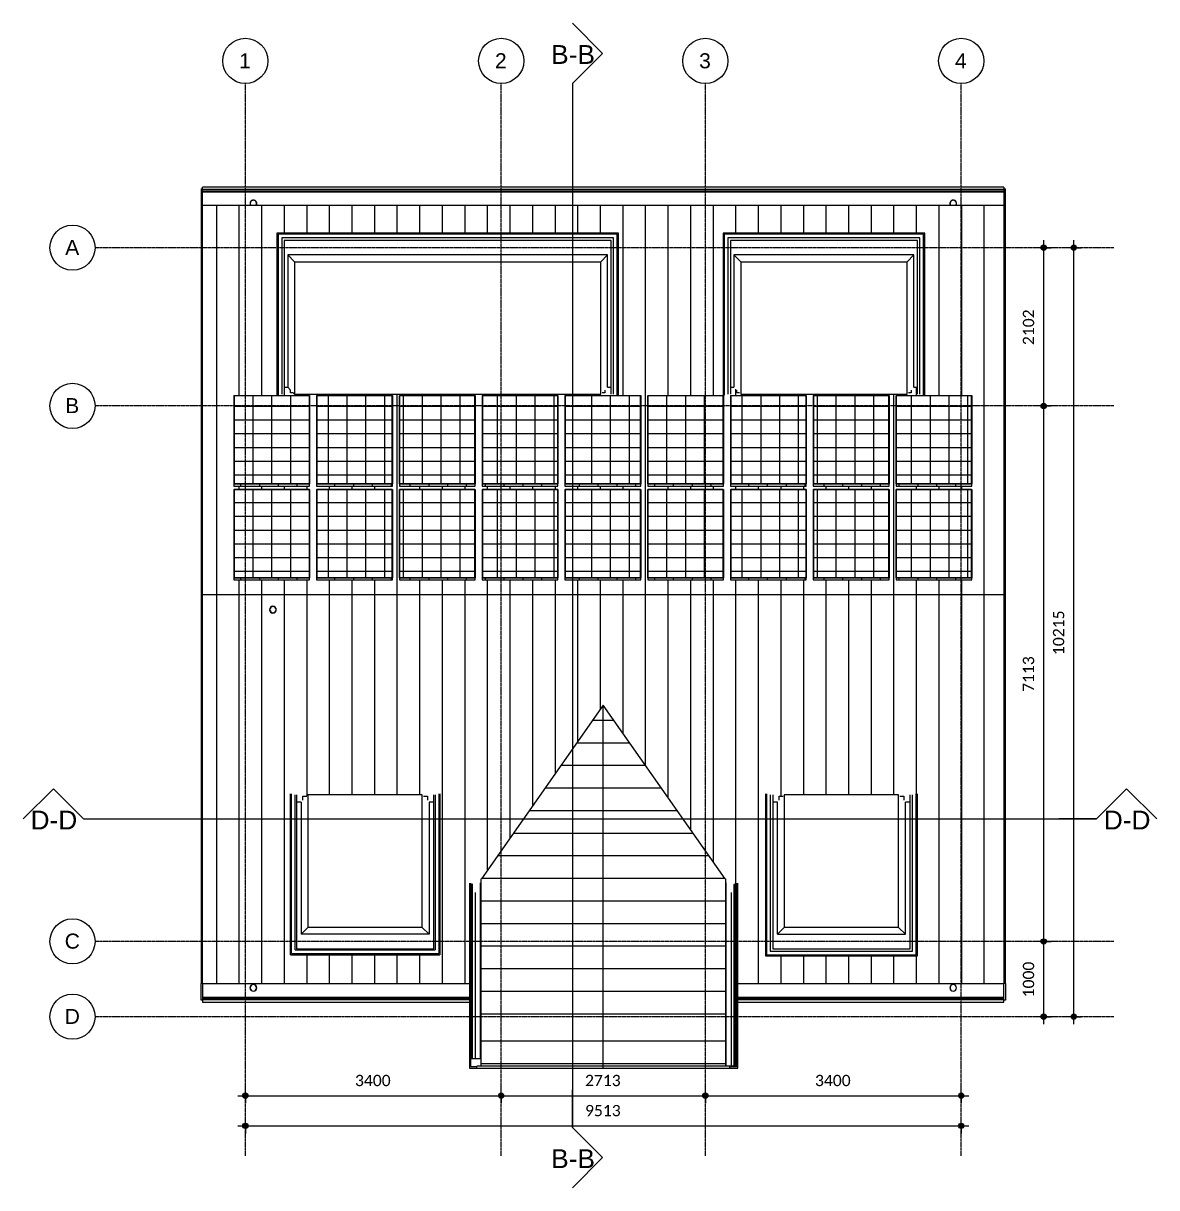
# Model space of a CAD drawing. Header units: millimetres. Extents: x -8546 to 211781, y -3000 to 31870.
# Drawn here: x 74489 to 89551, y -1411 to 14056 of the extents above; entities that cross this region are included whole.
import ezdxf

# ---------------------------------------------------------------- set-up
doc = ezdxf.new("R2010")
doc.units = ezdxf.units.MM
doc.linetypes.add('grid', pattern=[24, 15, -3, 3, -3])
for name, color, linetype, lineweight in [('A-ANNO-DIMS', 211, 'Continuous', 9), ('A-ANNO-DIMS-100', 211, 'Continuous', 9), ('A-DETL-MBND', 5, 'Continuous', 9), ('A-GENM', 13, 'Continuous', 9), ('A-ROOF', 132, 'Continuous', 9), ('A-ROOF-OTLN', 132, 'Continuous', 9), ('A-ROOF-PATT', 132, 'Continuous', 35), ('G-ANNO-SYMB', 111, 'Continuous', 9), ('S-COLS', 52, 'Continuous', 9), ('S-GRID', 1, 'Continuous', 9), ('S-GRID-IDEN', 1, 'Continuous', 9)]:
    doc.layers.add(name, color=color, linetype=linetype, lineweight=lineweight)
doc.styles.add('Arial', font='arial.ttf', dxfattribs={"height": 250})
doc.styles.add('Arial_1', font='arial.ttf', dxfattribs={"height": 200})
doc.styles.add('Calibri', font='calibri.ttf', dxfattribs={"height": 150})
doc.dimstyles.new('00_BR_maatvoering_1_5mm', dxfattribs={"dimscale": 304.8, "dimtxt": 176.602264, "dimasz": 0.918635, "dimexe": 0.328084, "dimexo": 0.0625, "dimgap": 0.229659, "dimtad": 1, "dimdec": 0, "dimzin": 0, "dimdsep": 46, "dimtxsty": 'Calibri', "dimblk1": 'DOTSMALL', "dimblk2": 'DOTSMALL', "dimsah": 1, "dimcen": 0.09, "dimdle": 0.328084, "dimazin": 0, "dimtfac": 1, "dimtdec": 4, "dimtix": 1, "dimtmove": 0, "dimatfit": 3, "dimfxl": 0.328084, "dimfxlon": 1, "dimtvp": 1, "dimtfill": 1, "dimtolj": 1, "dimtzin": 0, "dimarcsym": 2})

# ---------------------------------------------------------------- blocks, each defined once
blk = doc.blocks.new('Zonnepaneel - Zonnepaneel gebouw 1000x1600-406884-Dakaanzicht')
at = {"layer": 'A-GENM'}
h = blk.add_hatch(dxfattribs=at)
h.set_pattern_fill('FP_131', color=256, style=0, pattern_type=2)
h.set_pattern_definition([(270, (3630.52, 8523.85), (250, 2e-14), []), (0, (3630.52, 8523.85), (0, 182.838), [])])
h.paths.add_polyline_path([(4634, 7937), (4634, 9111), (3628, 9111), (3628, 7937), (4229, 7937)])
h.paths.add_polyline_path([(4631, 7939), (3631, 7939), (3631, 9109), (4631, 9109), (4631, 8161)])
h = blk.add_hatch(dxfattribs=at)
h.set_pattern_fill('FP_132', color=256, style=0, pattern_type=2)
h.set_pattern_definition([(0, (4542.9, 8604.8), (0, 182.838), []), (90, (4542.9, 8604.8), (-250, 2e-14), [])])
h.paths.add_polyline_path([(4631, 7939), (4631, 9109), (3631, 9109), (3631, 7939), (4229, 7939)])
h = blk.add_hatch(dxfattribs=at)
h.set_pattern_fill('FP_130', color=256, style=0, pattern_type=2)
h.set_pattern_definition([(0, (3630.52, 7936.58), (0, 170.5), []), (90, (3630.52, 7936.58), (-250, 2e-14), [])])
h.paths.add_polyline_path([(4634, 7909), (4634, 7937), (3628, 7937), (3628, 7909), (4229, 7909)])
for p, q in [((3628, 9111), (4634, 9111)), ((3628, 9111), (3628, 7937)), ((4631, 9109), (3631, 9109)), ((3631, 7939), (3631, 9109)), ((4631, 9109), (3631, 9109)), ((3631, 9109), (3631, 7939)), ((4631, 7939), (4631, 9109)), ((4631, 7939), (4631, 9109)), ((4634, 9111), (4634, 7937)), ((4634, 7937), (3628, 7937)), ((3628, 7937), (3628, 7909)), ((3628, 7909), (4634, 7909)), ((3631, 7939), (4631, 7939)), ((3631, 7939), (4631, 7939)), ((4634, 7909), (4634, 7937))]:
    blk.add_line(p, q, dxfattribs=at)
blk = doc.blocks.new('28_EB_HWA_grote slag - TRON60x2_5-3479251-Dakaanzicht')
at = {"layer": 'A-DETL-MBND'}
for radius, start, end in [(45, 50.8296, 180), (42.5, 48.16, 180), (42.5, 180, 311.84), (45, 180, 309.1704)]:
    blk.add_arc((-127, 0), radius, start, end, dxfattribs=at)
blk = doc.blocks.new('28_EB_HWA_grote slag - TRON60x2_5-3479252-Dakaanzicht')
at = {"layer": 'A-DETL-MBND'}
for radius, start, end in [(45, 360, 180), (42.5, 0, 180), (42.5, 180, 0), (45, 180, 360)]:
    blk.add_arc((-127, 0), radius, start, end, dxfattribs=at)
blk = doc.blocks.new('28_EB_HWA_grote slag - TRON60x2_5-V25-Dakaanzicht')
at = {"layer": 'A-DETL-MBND'}
for radius, start, end in [(45, 50.8296, 180), (42.5, 48.16, 180), (42.5, 180, 311.3685), (45, 180, 309.1704)]:
    blk.add_arc((-127, 0), radius, start, end, dxfattribs=at)
blk = doc.blocks.new('28_EB_HWA_grote slag - TRON60x2_5-V26-Dakaanzicht')
at = {"layer": 'A-DETL-MBND'}
for radius, start, end in [(45, 360, 180), (45, 180, 360), (42.5, 0, 180), (42.5, 180, 360)]:
    blk.add_arc((-127, 0), radius, start, end, dxfattribs=at)
blk = doc.blocks.new('Grid - r_3_0mm-1753543-Dakaanzicht')
at = {"layer": 'S-GRID-IDEN'}
blk.add_circle((0, 0), 3, dxfattribs=at)
blk = doc.blocks.new('Section - gesloten pijl _ viewname _ sheetnumber-464714-Dakaanzicht')
at = {"layer": 'G-ANNO-SYMB'}
for p, q in [((-4, 4), (-8, 0)), ((0, 0), (-4, 4)), ((0, 0), (5, 0))]:
    blk.add_line(p, q, dxfattribs=at)
blk = doc.blocks.new('DIMBLOCK48-Dakaanzicht')
at = {"layer": 'A-ANNO-DIMS-100'}
h = blk.add_hatch(color=256, dxfattribs=at)
edge = h.paths.add_edge_path()
edge.add_arc((77440, -189), 35, 0, 360)
h = blk.add_hatch(color=256, dxfattribs=at)
edge = h.paths.add_edge_path()
edge.add_arc((80840, -189), 35, 0, 360)
for p, q in [((77440, -189), (77440, -89)), ((80840, -189), (80840, -89)), ((77340, -189), (80840, -189)), ((77440, -189), (77440, -289)), ((80840, -189), (80840, -289))]:
    blk.add_line(p, q, dxfattribs=at)
for centre in [(77440, -189), (80840, -189)]:
    blk.add_circle(centre, 35, dxfattribs=at)
at = {"layer": 'A-ANNO-DIMS-100', "color": 0, "insert": (78897, 88), "char_height": 150, "width": 583.66, "attachment_point": 1, "line_spacing_factor": 1.158048, "style": 'Calibri', "bg_fill": 3, "box_fill_scale": 1.25, "bg_fill_color": 256, "bg_fill_true_color": 13158600, "bg_fill_transparency": 0}
blk.add_mtext('3400', dxfattribs=at)
blk = doc.blocks.new('_DotSmall')
at = {"color": 0, "linetype": 'ByBlock', "const_width": 0.5}
blk.add_lwpolyline([(-0.0625, 0, 1), (0.0625, 0, 1)], format="xyb", close=True, dxfattribs=at)
blk = doc.blocks.new('DIMBLOCK49-Dakaanzicht')
at = {"layer": 'A-ANNO-DIMS-100'}
h = blk.add_hatch(color=256, dxfattribs=at)
edge = h.paths.add_edge_path()
edge.add_arc((80840, -189), 35, 0, 360)
h = blk.add_hatch(color=256, dxfattribs=at)
edge = h.paths.add_edge_path()
edge.add_arc((83553, -189), 35, 0, 360)
for p, q in [((80840, -189), (80840, -89)), ((83553, -189), (83553, -89)), ((80840, -189), (83553, -189)), ((80840, -189), (80840, -289)), ((83553, -189), (83553, -289))]:
    blk.add_line(p, q, dxfattribs=at)
for centre in [(80840, -189), (83553, -189)]:
    blk.add_circle(centre, 35, dxfattribs=at)
at = {"layer": 'A-ANNO-DIMS-100', "color": 0, "insert": (81954, 88), "char_height": 150, "width": 583.66, "attachment_point": 1, "line_spacing_factor": 1.158048, "style": 'Calibri', "bg_fill": 3, "box_fill_scale": 1.25, "bg_fill_color": 256, "bg_fill_true_color": 13158600, "bg_fill_transparency": 0}
blk.add_mtext('2713', dxfattribs=at)
blk = doc.blocks.new('DIMBLOCK50-Dakaanzicht')
at = {"layer": 'A-ANNO-DIMS-100'}
h = blk.add_hatch(color=256, dxfattribs=at)
edge = h.paths.add_edge_path()
edge.add_arc((83553, -189), 35, 0, 360)
h = blk.add_hatch(color=256, dxfattribs=at)
edge = h.paths.add_edge_path()
edge.add_arc((86953, -189), 35, 0, 360)
for p, q in [((83553, -189), (83553, -89)), ((86953, -189), (86953, -89)), ((83553, -189), (87053, -189)), ((83553, -189), (83553, -289)), ((86953, -189), (86953, -289))]:
    blk.add_line(p, q, dxfattribs=at)
for centre in [(83553, -189), (86953, -189)]:
    blk.add_circle(centre, 35, dxfattribs=at)
at = {"layer": 'A-ANNO-DIMS-100', "color": 0, "insert": (85010, 88), "char_height": 150, "width": 583.66, "attachment_point": 1, "line_spacing_factor": 1.158048, "style": 'Calibri', "bg_fill": 3, "box_fill_scale": 1.25, "bg_fill_color": 256, "bg_fill_true_color": 13158600, "bg_fill_transparency": 0}
blk.add_mtext('3400', dxfattribs=at)
blk = doc.blocks.new('DIMBLOCK51-Dakaanzicht')
at = {"layer": 'A-ANNO-DIMS-100'}
h = blk.add_hatch(color=256, dxfattribs=at)
edge = h.paths.add_edge_path()
edge.add_arc((77440, -589), 35, 0, 360)
h = blk.add_hatch(color=256, dxfattribs=at)
edge = h.paths.add_edge_path()
edge.add_arc((86953, -589), 35, 0, 360)
for p, q in [((77340, -589), (87053, -589)), ((77440, -589), (77440, -489)), ((77440, -589), (77440, -689)), ((86953, -589), (86953, -489)), ((86953, -589), (86953, -689))]:
    blk.add_line(p, q, dxfattribs=at)
for centre in [(77440, -589), (86953, -589)]:
    blk.add_circle(centre, 35, dxfattribs=at)
at = {"layer": 'A-ANNO-DIMS-100', "color": 0, "insert": (81954, -312), "char_height": 150, "width": 583.66, "attachment_point": 1, "line_spacing_factor": 1.158048, "style": 'Calibri', "bg_fill": 3, "box_fill_scale": 1.25, "bg_fill_color": 256, "bg_fill_true_color": 13158600, "bg_fill_transparency": 0}
blk.add_mtext('9513', dxfattribs=at)
blk = doc.blocks.new('DIMBLOCK52-Dakaanzicht')
at = {"layer": 'A-ANNO-DIMS-100'}
h = blk.add_hatch(color=256, dxfattribs=at)
edge = h.paths.add_edge_path()
edge.add_arc((88049, 1860), 35, 0, 360)
h = blk.add_hatch(color=256, dxfattribs=at)
edge = h.paths.add_edge_path()
edge.add_arc((88049, 860), 35, 0, 360)
for p, q in [((88049, 1860), (87949, 1860)), ((88049, 760), (88049, 1860)), ((88049, 1860), (88149, 1860)), ((88049, 860), (87949, 860)), ((88049, 860), (88149, 860))]:
    blk.add_line(p, q, dxfattribs=at)
for centre in [(88049, 1860), (88049, 860)]:
    blk.add_circle(centre, 35, dxfattribs=at)
at = {"layer": 'A-ANNO-DIMS-100', "color": 0, "insert": (87772, 1117), "char_height": 150, "width": 583.66, "attachment_point": 1, "rotation": 90, "line_spacing_factor": 1.158048, "style": 'Calibri', "bg_fill": 3, "box_fill_scale": 1.25, "bg_fill_color": 256, "bg_fill_true_color": 13158600, "bg_fill_transparency": 0}
blk.add_mtext('1000', dxfattribs=at)
blk = doc.blocks.new('DIMBLOCK53-Dakaanzicht')
at = {"layer": 'A-ANNO-DIMS-100'}
h = blk.add_hatch(color=256, dxfattribs=at)
edge = h.paths.add_edge_path()
edge.add_arc((88049, 8973), 35, 0, 360)
h = blk.add_hatch(color=256, dxfattribs=at)
edge = h.paths.add_edge_path()
edge.add_arc((88049, 1860), 35, 0, 360)
for p, q in [((88049, 8973), (87949, 8973)), ((88049, 1860), (88049, 8973)), ((88049, 8973), (88149, 8973)), ((88049, 1860), (87949, 1860)), ((88049, 1860), (88149, 1860))]:
    blk.add_line(p, q, dxfattribs=at)
for centre in [(88049, 8973), (88049, 1860)]:
    blk.add_circle(centre, 35, dxfattribs=at)
at = {"layer": 'A-ANNO-DIMS-100', "color": 0, "insert": (87772, 5174), "char_height": 150, "width": 583.66, "attachment_point": 1, "rotation": 90, "line_spacing_factor": 1.158048, "style": 'Calibri', "bg_fill": 3, "box_fill_scale": 1.25, "bg_fill_color": 256, "bg_fill_true_color": 13158600, "bg_fill_transparency": 0}
blk.add_mtext('7113', dxfattribs=at)
blk = doc.blocks.new('DIMBLOCK54-Dakaanzicht')
at = {"layer": 'A-ANNO-DIMS-100'}
h = blk.add_hatch(color=256, dxfattribs=at)
edge = h.paths.add_edge_path()
edge.add_arc((88049, 11075), 35, 0, 360)
h = blk.add_hatch(color=256, dxfattribs=at)
edge = h.paths.add_edge_path()
edge.add_arc((88049, 8973), 35, 0, 360)
for p, q in [((88049, 8973), (88049, 11175)), ((88049, 11075), (87949, 11075)), ((88049, 11075), (88149, 11075)), ((88049, 8973), (87949, 8973)), ((88049, 8973), (88149, 8973))]:
    blk.add_line(p, q, dxfattribs=at)
for centre in [(88049, 11075), (88049, 8973)]:
    blk.add_circle(centre, 35, dxfattribs=at)
at = {"layer": 'A-ANNO-DIMS-100', "color": 0, "insert": (87772, 9781), "char_height": 150, "width": 583.66, "attachment_point": 1, "rotation": 90, "line_spacing_factor": 1.158048, "style": 'Calibri', "bg_fill": 3, "box_fill_scale": 1.25, "bg_fill_color": 256, "bg_fill_true_color": 13158600, "bg_fill_transparency": 0}
blk.add_mtext('2102', dxfattribs=at)
blk = doc.blocks.new('DIMBLOCK55-Dakaanzicht')
at = {"layer": 'A-ANNO-DIMS-100'}
h = blk.add_hatch(color=256, dxfattribs=at)
edge = h.paths.add_edge_path()
edge.add_arc((88449, 11075), 35, 0, 360)
h = blk.add_hatch(color=256, dxfattribs=at)
edge = h.paths.add_edge_path()
edge.add_arc((88449, 860), 35, 0, 360)
for p, q in [((88449, 760), (88449, 11175)), ((88449, 11075), (88349, 11075)), ((88449, 11075), (88549, 11075)), ((88449, 860), (88349, 860)), ((88449, 860), (88549, 860))]:
    blk.add_line(p, q, dxfattribs=at)
for centre in [(88449, 11075), (88449, 860)]:
    blk.add_circle(centre, 35, dxfattribs=at)
at = {"layer": 'A-ANNO-DIMS-100', "color": 0, "insert": (88172, 5664), "char_height": 150, "width": 729.57, "attachment_point": 1, "rotation": 90, "line_spacing_factor": 1.158048, "style": 'Calibri', "bg_fill": 3, "box_fill_scale": 1.25, "bg_fill_color": 256, "bg_fill_true_color": 13158600, "bg_fill_transparency": 0}
blk.add_mtext('10215', dxfattribs=at)

msp = doc.modelspace()

# ---------------------------------------------------------------- hatches: boundary and pattern name
at = {"layer": 'A-ROOF-PATT', "lineweight": 9}
h = msp.add_hatch(dxfattribs=at)
h.set_pattern_fill('FP_90', color=256, style=0, pattern_type=2)
h.set_pattern_definition([(270, (82459.56, 4745.2), (300, 2e-14), [])])
h.paths.add_polyline_path([(83922.1, 6467.8), (87521.7, 6467.8), (87521.7, 11633.8), (76871.9, 11633.8), (76871.9, 6467.8), (83919.1, 6467.8)])
h.paths.add_polyline_path([(84990.1, 6661.6), (84987.1, 6661.6), (84987.1, 7863.4), (85993.1, 7863.4), (85993.1, 6661.6), (85019.1, 6661.6)])
h.paths.add_polyline_path([(87061.1, 6661.6), (86087.1, 6661.6), (86087.1, 7863.4), (87093.1, 7863.4), (87093.1, 6661.6), (87090.1, 6661.6)])
h.paths.add_polyline_path([(84893.1, 6661.6), (83887.1, 6661.6), (83887.1, 7863.4), (84893.1, 7863.4), (84893.1, 6665.8)])
h.paths.add_polyline_path([(81719.1, 6661.6), (81687.1, 6661.6), (81687.1, 7863.4), (82693.1, 7863.4), (82693.1, 6661.6), (81722.1, 6661.6)])
h.paths.add_polyline_path([(82819.1, 6661.6), (82787.1, 6661.6), (82787.1, 7863.4), (83793.1, 7863.4), (83793.1, 6661.6), (82822.1, 6661.6)])
h.paths.add_polyline_path([(81393.8, 6661.6), (80587.1, 6661.6), (80587.1, 7863.4), (81593.1, 7863.4), (81593.1, 6661.6), (81558.1, 6661.6)])
h.paths.add_polyline_path([(78387.1, 6661.6), (78387.1, 7863.4), (79393.1, 7863.4), (79393.1, 6661.6), (78390.1, 6661.6)])
h.paths.add_polyline_path([(79522.1, 6661.6), (79487.1, 6661.6), (79487.1, 7863.4), (80493.1, 7863.4), (80493.1, 6661.6), (79628.7, 6661.6)])
h.paths.add_polyline_path([(78293.1, 6661.6), (77287.1, 6661.6), (77287.1, 7863.4), (78293.1, 7863.4), (78293.1, 6665.8)])
h.paths.add_polyline_path([(86090.1, 7909.3), (86087.1, 7909.3), (86087.1, 9111.1), (87093.1, 9111.1), (87093.1, 7909.3), (86119.1, 7909.3)])
h.paths.add_polyline_path([(85680.4, 7909.3), (84987.1, 7909.3), (84987.1, 9111.1), (85993.1, 9111.1), (85993.1, 7909.3), (85932.6, 7909.3)])
h.paths.add_polyline_path([(84893.1, 7909.3), (83887.1, 7909.3), (83887.1, 9111.1), (84893.1, 9111.1), (84893.1, 7913.5)])
h.paths.add_polyline_path([(82693.1, 7909.3), (81687.1, 7909.3), (81687.1, 9111.1), (82693.1, 9111.1), (82693.1, 7913.5)])
h.paths.add_polyline_path([(83793.1, 7909.3), (82787.1, 7909.3), (82787.1, 9111.1), (83793.1, 9111.1), (83793.1, 7913.5)])
h.paths.add_polyline_path([(80587.1, 7909.3), (80587.1, 9111.1), (81593.1, 9111.1), (81593.1, 7909.3), (80590.1, 7909.3)])
h.paths.add_polyline_path([(77322.1, 7909.3), (77287.1, 7909.3), (77287.1, 9111.1), (78293.1, 9111.1), (78293.1, 7909.3), (77463.3, 7909.3)])
h.paths.add_polyline_path([(78387.1, 7909.3), (78387.1, 9111.1), (79393.1, 9111.1), (79393.1, 7909.3), (78390.1, 7909.3)])
h.paths.add_polyline_path([(79628.7, 7909.3), (79487.1, 7909.3), (79487.1, 9111.1), (80493.1, 9111.1), (80493.1, 7909.3), (79721.3, 7909.3)])
h.paths.add_polyline_path([(86467.8, 9115.6), (86452.8, 9115.6), (86452.8, 9127.4), (86404.3, 9127.4), (86404.3, 9129), (86370.8, 9129), (86370.8, 9224.5), (86324.8, 9224.5), (86286.8, 9183.7), (86286.8, 9145.4), (86251.1, 9145.4), (86234.8, 9127.9), (84022.8, 9127.9), (84006.5, 9145.4), (83970.8, 9145.4), (83970.8, 9183.7), (83932.8, 9224.5), (83886.8, 9224.5), (83886.8, 9129), (83853.3, 9129), (83853.3, 9127.4), (83804.8, 9127.4), (83804.8, 9115.6), (83789.8, 9115.6), (83789.8, 11268.8), (86467.8, 11268.8), (86467.8, 9127.4)])
h.paths.add_polyline_path([(82382.8, 9115.6), (82382.8, 9127.4), (82334.3, 9127.4), (82334.3, 9129), (82300.8, 9129), (82300.8, 9224.5), (82254.8, 9224.5), (82216.8, 9183.7), (82216.8, 9145.4), (82181.1, 9145.4), (82164.8, 9127.9), (78092.8, 9127.9), (78076.5, 9145.4), (78040.8, 9145.4), (78040.8, 9183.7), (78002.8, 9224.5), (77956.8, 9224.5), (77956.8, 9129), (77923.3, 9127.9), (77923.3, 9127.4), (77874.8, 9127.4), (77874.8, 9115.6), (77859.8, 9115.6), (77859.8, 11268.8), (82397.8, 11268.8), (82397.8, 9115.6)])
h = msp.add_hatch(dxfattribs=at)
h.set_pattern_fill('FP_91', color=256, style=0, pattern_type=2)
h.set_pattern_definition([(90, (82459.56, 1271.46), (-300, 2e-14), [])])
h.paths.add_polyline_path([(76871.9, 1301.9), (80418.3, 1301.9), (80418.3, 2633.2), (80437.3, 2633.2), (80437.3, 1301.9), (80445.3, 1301.9), (80445.3, 2625.8), (80458, 2625.8), (80458, 2615.6), (80460.4, 2615.6), (80498.5, 2508.9), (80567.1, 2508.9), (80567.1, 2639.4), (80570.3, 2639.4), (80570.3, 2693), (80577.8, 2693), (82196.8, 4996.9), (83815.7, 2693), (83823.3, 2693), (83823.3, 2639.4), (83826.4, 2639.4), (83826.4, 2508.9), (83895.1, 2508.9), (83933.2, 2615.6), (83935.6, 2615.6), (83935.6, 2625.8), (83948.3, 2625.8), (83948.3, 1301.9), (83967.4, 1301.9), (83967.4, 2633.2), (83986.4, 2633.2), (83986.4, 1301.9), (87521.7, 1301.9), (87521.7, 6467.8), (76871.9, 6467.8), (76871.9, 1322.2)])
h.paths.add_polyline_path([(86184.7, 1666.9), (84352.8, 1666.9), (84352.8, 3820), (84367.8, 3820), (84367.8, 3808.2), (84416.3, 3808.2), (84416.3, 3806.6), (84449.8, 3806.6), (84449.8, 3711.2), (84511.8, 3711.2), (84533.8, 3734.8), (84533.8, 3790.2), (84585.5, 3790.2), (84601.8, 3807.7), (86121.8, 3807.7), (86138.1, 3790.2), (86189.8, 3790.2), (86189.8, 3734.8), (86211.8, 3711.2), (86273.8, 3711.2), (86273.8, 3806.6), (86307.3, 3806.6), (86307.3, 3808.2), (86355.8, 3808.2), (86355.8, 3820), (86370.8, 3820), (86370.8, 1666.9), (86199.8, 1666.9)])
h.paths.add_polyline_path([(78061.8, 1682.9), (78038.8, 1682.9), (78038.8, 3820), (78053.8, 3820), (78053.8, 3808.2), (78102.3, 3808.2), (78102.3, 3806.6), (78119.8, 3806.6), (78119.8, 3711.2), (78181.8, 3711.2), (78203.8, 3734.8), (78203.8, 3790.2), (78255.5, 3790.2), (78271.8, 3807.7), (79791.8, 3807.7), (79808.1, 3790.2), (79859.8, 3790.2), (79859.8, 3734.8), (79881.8, 3711.2), (79943.8, 3711.2), (79943.8, 3806.6), (79961.3, 3806.6), (79961.3, 3808.2), (80009.8, 3808.2), (80009.8, 3820), (80024.8, 3820), (80024.8, 1682.9), (78081.8, 1682.9)])
h.paths.add_polyline_path([(77806.8, 6222.4), (77784.6, 6228.4), (77768, 6245.6), (77762.3, 6266.9), (77768.3, 6289.1), (77785.6, 6305.6), (77806.8, 6311.3), (77829, 6305.4), (77845.6, 6288.1), (77851.2, 6266.9), (77845.3, 6244.6), (77828, 6228.1), (77811.3, 6223.6)])
h.paths.add_polyline_path([(77806.8, 6224.4), (77829, 6231.1), (77843.6, 6245.6), (77849.2, 6266.9), (77842.6, 6289.1), (77828, 6303.6), (77806.8, 6309.3), (77784.6, 6302.6), (77770, 6288.1), (77764.3, 6266.9), (77771, 6244.6), (77785.6, 6230.1), (77792, 6228.4)])
h = msp.add_hatch(dxfattribs=at)
h.set_pattern_fill('FP_133', color=256, style=0, pattern_type=2)
h.set_pattern_definition([(0, (81620.13, 0), (0, 300), [])])
h.paths.add_polyline_path([(80577.8, 800.4), (82196.8, 800.4), (82196.8, 4996.9), (80577.8, 2693), (80577.8, 1037.2)])
h = msp.add_hatch(dxfattribs=at)
h.set_pattern_fill('FP_134', color=256, style=0, pattern_type=2)
h.set_pattern_definition([(180, (82963.77, 0), (-4e-14, -300), [])])
h.paths.add_polyline_path([(82196.8, 800.4), (83815.7, 800.4), (83815.7, 2693), (82196.8, 4996.9), (82196.8, 1892.1)])
h = msp.add_hatch(dxfattribs=at)
h.set_pattern_fill('FP_135', color=256, style=0, pattern_type=2)
h.set_pattern_definition([(0, (81619.6, -60), (0, 300), [])])
h.paths.add_polyline_path([(80570.3, 202.4), (82196.8, 202.4), (82196.8, 800.4), (80577.8, 800.4), (80577.8, 230.5), (80570.3, 230.5)])
h = msp.add_hatch(dxfattribs=at)
h.set_pattern_fill('FP_136', color=256, style=0, pattern_type=2)
h.set_pattern_definition([(180, (82963.24, -60), (-4e-14, -300), [])])
h.paths.add_polyline_path([(83663.2, 202.4), (83815.7, 202.4), (83815.7, 800.4), (82196.8, 800.4), (82196.8, 202.4)])

# ---------------------------------------------------------------- linework, layer by layer
at = {"layer": 'A-DETL-MBND'}
for p, q in [((76852.9, 11855.8), (76871.9, 11855.8)), ((76852.9, 11855.8), (76852.9, 11635.7)), ((87521.7, 11880.3), (76871.9, 11880.3)), ((76871.9, 11635.7), (76871.9, 11880.3)), ((76871.9, 11853.2), (87521.7, 11853.2)), ((87521.7, 11828.1), (76871.9, 11828.1)), ((87521.7, 11814.3), (76871.9, 11814.3)), ((87521.7, 11880.3), (87521.7, 11635.7)), ((87521.7, 11854.7), (87540.7, 11854.7)), ((87540.7, 11635.7), (87540.7, 11854.7)), ((78092.8, 10888.8), (82164.8, 10888.8)), ((78092.8, 10888.8), (78092.8, 9127.9)), ((82164.8, 9127.9), (82164.8, 10888.8)), ((84022.8, 10888.8), (86234.8, 10888.8)), ((84022.8, 10888.8), (84022.8, 9127.9)), ((86234.8, 9127.9), (86234.8, 10888.8)), ((77956.8, 9224.5), (78002.8, 9224.5)), ((78092.8, 9127.9), (82164.8, 9127.9)), ((82254.8, 9224.5), (82300.8, 9224.5)), ((83886.8, 9224.5), (83932.8, 9224.5)), ((84022.8, 9127.9), (86234.8, 9127.9)), ((86324.8, 9224.5), (86370.8, 9224.5)), ((79791.8, 3807.7), (78271.8, 3807.7)), ((78271.8, 3807.7), (78271.8, 2046.9)), ((79791.8, 2046.9), (79791.8, 3807.7)), ((86121.8, 3807.7), (84601.8, 3807.7)), ((84601.8, 3807.7), (84601.8, 2046.9)), ((86121.8, 2046.9), (86121.8, 3807.7)), ((78181.8, 3711.2), (78119.8, 3711.2)), ((79943.8, 3711.2), (79881.8, 3711.2)), ((84511.8, 3711.2), (84449.8, 3711.2)), ((86273.8, 3711.2), (86211.8, 3711.2)), ((80418.3, 2633.2), (80418.3, 177.4)), ((80437.3, 196.4), (80437.3, 2633.2)), ((80567.1, 300.2), (80567.1, 2639.4)), ((80570.3, 2693), (80570.3, 230.5)), ((83823.3, 202.4), (83823.3, 2693)), ((83826.4, 2639.4), (83826.4, 202.4)), ((83967.4, 2633.2), (83967.4, 196.4)), ((83986.4, 177.4), (83986.4, 2633.2)), ((80445.3, 300.2), (80445.3, 2625.8)), ((80458, 300.2), (80458, 2625.8)), ((80460.4, 300.2), (80460.4, 2615.6)), ((80498.5, 300.2), (80498.5, 2508.9)), ((83895.1, 2508.9), (83895.1, 202.4)), ((83933.2, 2615.6), (83933.2, 202.4)), ((83935.6, 2625.8), (83935.6, 202.4)), ((83948.3, 2625.8), (83948.3, 202.4)), ((79791.8, 2046.9), (78271.8, 2046.9)), ((86121.8, 2046.9), (84601.8, 2046.9)), ((76852.9, 1081), (76852.9, 1300)), ((76871.9, 1300), (76871.9, 1055.3)), ((87521.7, 1055.3), (87521.7, 1300)), ((87540.7, 1300), (87540.7, 1081)), ((76871.9, 1121.3), (80418.3, 1121.3)), ((76871.9, 1107.6), (80418.3, 1107.6)), ((80437.3, 1121.3), (80445.3, 1121.3)), ((80437.3, 1107.6), (80445.3, 1107.6)), ((83948.3, 1121.3), (83967.4, 1121.3)), ((83948.3, 1107.6), (83967.4, 1107.6)), ((83986.4, 1121.3), (87521.7, 1121.3)), ((83986.4, 1107.6), (87521.7, 1107.6)), ((76871.9, 1081), (76852.9, 1081)), ((80418.3, 1082.4), (76871.9, 1082.4)), ((76871.9, 1055.3), (80418.3, 1055.3)), ((80445.3, 1082.4), (80437.3, 1082.4)), ((80437.3, 1055.3), (80445.3, 1055.3)), ((83967.4, 1082.4), (83948.3, 1082.4)), ((83948.3, 1055.3), (83967.4, 1055.3)), ((87521.7, 1082.4), (83986.4, 1082.4)), ((83986.4, 1055.3), (87521.7, 1055.3)), ((87540.7, 1081), (87521.7, 1081)), ((80418.3, 177.4), (80518.3, 177.4)), ((80518.3, 196.4), (80437.3, 196.4)), ((80570.3, 300.2), (80445.3, 300.2)), ((80577.8, 230.5), (80570.3, 230.5)), ((83948.3, 202.4), (83875.3, 202.4)), ((83967.4, 196.4), (83875.3, 196.4)), ((83875.3, 177.4), (83986.4, 177.4))]:
    msp.add_line(p, q, dxfattribs=at)
at = {"layer": 'A-ROOF'}
for p, q in [((87521.7, 11633.8), (76871.9, 11633.8)), ((78040.8, 9183.7), (78002.8, 9224.5)), ((78040.8, 9145.4), (78040.8, 9183.7)), ((78076.5, 9145.4), (78040.8, 9145.4)), ((78092.8, 9127.9), (78076.5, 9145.4)), ((82216.8, 9145.4), (82181.1, 9145.4)), ((82216.8, 9183.7), (82216.8, 9145.4)), ((83970.8, 9145.4), (83970.8, 9183.7)), ((84006.5, 9145.4), (83970.8, 9145.4)), ((86286.8, 9145.4), (86251.1, 9145.4)), ((86286.8, 9183.7), (86286.8, 9145.4)), ((76871.9, 6467.8), (87521.7, 6467.8)), ((82196.8, 4996.9), (80577.8, 2693)), ((83815.7, 2693), (82196.8, 4996.9)), ((82196.8, 202.4), (82196.8, 4996.9)), ((78203.8, 3790.2), (78255.5, 3790.2)), ((78203.8, 3734.8), (78203.8, 3790.2)), ((79808.1, 3790.2), (79859.8, 3790.2)), ((79859.8, 3790.2), (79859.8, 3734.8)), ((84533.8, 3790.2), (84585.5, 3790.2)), ((84533.8, 3734.8), (84533.8, 3790.2)), ((86138.1, 3790.2), (86189.8, 3790.2)), ((86189.8, 3790.2), (86189.8, 3734.8)), ((76871.9, 1301.9), (80418.3, 1301.9)), ((80437.3, 1301.9), (80445.3, 1301.9)), ((83948.3, 1301.9), (83967.4, 1301.9)), ((83986.4, 1301.9), (87521.7, 1301.9)), ((80570.3, 230.5), (80570.3, 202.4))]:
    msp.add_line(p, q, dxfattribs=at)
at = {"layer": 'A-ROOF-OTLN'}
for p, q in [((76852.9, 11635.7), (76871.9, 11635.7)), ((76852.9, 11635.7), (76852.9, 1300)), ((76871.9, 1300), (76871.9, 11635.7)), ((87521.7, 11635.7), (87540.7, 11635.7)), ((87521.7, 11635.7), (87521.7, 1300)), ((87540.7, 1300), (87540.7, 11635.7)), ((82397.8, 11268.8), (77859.8, 11268.8)), ((77859.8, 11268.8), (77859.8, 9115.6)), ((82382.8, 11253.8), (77874.8, 11253.8)), ((77874.8, 11253.8), (77874.8, 9115.6)), ((82334.3, 11205.3), (77923.3, 11205.3)), ((77923.3, 11205.3), (77923.3, 9127.4)), ((82300.8, 11171.8), (77956.8, 11171.8)), ((77956.8, 11171.8), (77956.8, 9129)), ((82300.8, 9129), (82300.8, 11171.8)), ((82334.3, 9127.4), (82334.3, 11205.3)), ((82382.8, 9115.6), (82382.8, 11253.8)), ((82397.8, 9115.6), (82397.8, 11268.8)), ((86467.8, 11268.8), (83789.8, 11268.8)), ((83789.8, 11268.8), (83789.8, 9115.6)), ((86452.8, 11253.8), (83804.8, 11253.8)), ((83804.8, 11253.8), (83804.8, 9115.6)), ((86404.3, 11205.3), (83853.3, 11205.3)), ((83853.3, 11205.3), (83853.3, 9127.4)), ((86370.8, 11171.8), (83886.8, 11171.8)), ((83886.8, 11171.8), (83886.8, 9129)), ((86370.8, 9129), (86370.8, 11171.8)), ((86404.3, 9127.4), (86404.3, 11205.3)), ((86452.8, 9115.6), (86452.8, 11253.8)), ((86467.8, 9115.6), (86467.8, 11268.8)), ((78092.8, 10888.8), (78002.8, 10978.8)), ((82254.8, 10978.8), (78002.8, 10978.8)), ((78002.8, 10978.8), (78002.8, 9224.5)), ((82164.8, 10888.8), (82254.8, 10978.8)), ((82254.8, 9224.5), (82254.8, 10978.8)), ((84022.8, 10888.8), (83932.8, 10978.8)), ((86324.8, 10978.8), (83932.8, 10978.8)), ((83932.8, 10978.8), (83932.8, 9224.5)), ((86234.8, 10888.8), (86324.8, 10978.8)), ((86324.8, 9224.5), (86324.8, 10978.8)), ((76852.9, 6467.8), (76871.9, 6467.8)), ((87540.7, 6467.8), (87521.7, 6467.8)), ((78038.8, 1682.9), (78038.8, 3820)), ((78053.8, 1697.9), (78053.8, 3820)), ((78102.3, 1746.4), (78102.3, 3808.2)), ((78119.8, 3806.6), (78119.8, 1763.9)), ((79943.8, 1763.9), (79943.8, 3806.6)), ((79961.3, 3808.2), (79961.3, 1746.4)), ((80009.8, 3820), (80009.8, 1697.9)), ((80024.8, 3820), (80024.8, 1682.9)), ((84352.8, 3820), (84352.8, 1666.9)), ((84367.8, 3820), (84367.8, 1681.9)), ((84416.3, 3808.2), (84416.3, 1730.4)), ((84449.8, 3806.6), (84449.8, 1763.9)), ((86273.8, 1763.9), (86273.8, 3806.6)), ((86307.3, 1730.4), (86307.3, 3808.2)), ((86355.8, 1681.9), (86355.8, 3820)), ((86370.8, 1666.9), (86370.8, 3820)), ((78181.8, 3711.2), (78181.8, 1956.9)), ((79881.8, 3711.2), (79881.8, 1956.9)), ((84511.8, 1956.9), (84511.8, 3711.2)), ((86211.8, 1956.9), (86211.8, 3711.2)), ((78181.8, 1956.9), (78271.8, 2046.9)), ((79881.8, 1956.9), (79791.8, 2046.9)), ((84601.8, 2046.9), (84511.8, 1956.9)), ((86121.8, 2046.9), (86211.8, 1956.9)), ((79881.8, 1956.9), (78181.8, 1956.9)), ((84511.8, 1956.9), (86211.8, 1956.9)), ((78102.3, 1746.4), (79961.3, 1746.4)), ((78119.8, 1763.9), (79943.8, 1763.9)), ((84416.3, 1730.4), (86307.3, 1730.4)), ((84449.8, 1763.9), (86273.8, 1763.9)), ((78038.8, 1682.9), (80024.8, 1682.9)), ((78053.8, 1697.9), (80009.8, 1697.9)), ((84352.8, 1666.9), (86370.8, 1666.9)), ((84367.8, 1681.9), (86355.8, 1681.9)), ((76871.9, 1300), (76852.9, 1300)), ((87540.7, 1300), (87521.7, 1300)), ((80518.3, 177.4), (80518.3, 202.4)), ((83875.3, 202.4), (80518.3, 202.4)), ((80518.3, 177.4), (83875.3, 177.4)), ((82196.8, 177.4), (82196.8, 202.4)), ((83875.3, 202.4), (83875.3, 177.4))]:
    msp.add_line(p, q, dxfattribs=at)
at = {"layer": 'G-ANNO-SYMB'}
for p, q in [((81786.8, 13255.8), (81786.8, -611.2)), ((75289, 3486.7), (88751.3, 3486.7))]:
    msp.add_line(p, q, dxfattribs=at)
at = {"layer": 'S-COLS'}
for radius, start, end in [(44.4, 0, 180), (44.4, 180, 360), (42.4, 0, 180), (42.4, 180, 0)]:
    msp.add_arc((77806.8, 6266.9), radius, start, end, dxfattribs=at)
at = {"layer": 'S-GRID', "linetype": 'grid'}
for p, q in [((77440.3, -988.7), (77440.3, 13256.3)), ((80840.3, -988.7), (80840.3, 13256.3)), ((83553.3, -988.7), (83553.3, 13256.3)), ((86953.3, -988.7), (86953.3, 13256.3)), ((88981.1, 11075.3), (75443, 11075.3)), ((88981.1, 8973.5), (75443, 8973.5)), ((88981.1, 1860.4), (75443, 1860.4)), ((88981.1, 860.4), (75443, 860.4))]:
    msp.add_line(p, q, dxfattribs=at)

# ---------------------------------------------------------------- block references
at = {"layer": 'A-DETL-MBND'}
for name, p, rotation in [('28_EB_HWA_grote slag - TRON60x2_5-3479251-Dakaanzicht', (77546.8, 11535.3), 269.9999999999996), ('28_EB_HWA_grote slag - TRON60x2_5-V25-Dakaanzicht', (86846.8, 11535.3), 269.9999999999996), ('28_EB_HWA_grote slag - TRON60x2_5-3479252-Dakaanzicht', (77546.8, 1370.4), 89.9999999999999), ('28_EB_HWA_grote slag - TRON60x2_5-V26-Dakaanzicht', (86846.8, 1370.4), 90.00000000000011)]:
    msp.add_blockref(name, p, dxfattribs=dict(at, rotation=rotation))
at = {"layer": 'A-GENM'}
for p in [(73659.6, 0), (74759.6, 0), (75859.6, 0), (76959.6, 0), (78059.6, 0), (79159.6, 0), (80259.6, 0), (81359.6, 0), (82459.6, 0), (82459.6, 0), (73659.6, -1247.7), (74759.6, -1247.7), (75859.6, -1247.7), (76959.6, -1247.7), (78059.6, -1247.7), (79159.6, -1247.7), (80259.6, -1247.7), (81359.6, -1247.7), (82459.6, -1247.7)]:
    msp.add_blockref('Zonnepaneel - Zonnepaneel gebouw 1000x1600-406884-Dakaanzicht', p, dxfattribs=at)
at = {"layer": 'G-ANNO-SYMB', "xscale": 99.99999999999993, "yscale": 99.99999999999993, "zscale": 99.99999999999993, "rotation": 269.9999999999996}
msp.add_blockref('Section - gesloten pijl _ viewname _ sheetnumber-464714-Dakaanzicht', (81786.8, 13255.8), dxfattribs=at)
at = {"layer": 'G-ANNO-SYMB', "xscale": 99.99999999999993, "yscale": 99.99999999999993, "zscale": 99.99999999999993}
msp.add_blockref('Section - gesloten pijl _ viewname _ sheetnumber-464714-Dakaanzicht', (75289, 3486.7), dxfattribs=at)
at = {"layer": 'G-ANNO-SYMB', "extrusion": (0, 0, -1), "xscale": 99.99999999999993, "yscale": 99.99999999999993, "zscale": 99.99999999999993}
msp.add_blockref('Section - gesloten pijl _ viewname _ sheetnumber-464714-Dakaanzicht', (-88751.3, 3486.7), dxfattribs=at)
at = {"layer": 'G-ANNO-SYMB', "extrusion": (0, 0, -1), "xscale": 99.99999999999993, "yscale": 99.99999999999993, "zscale": 99.99999999999993, "rotation": 90.00000000000053}
msp.add_blockref('Section - gesloten pijl _ viewname _ sheetnumber-464714-Dakaanzicht', (-81786.8, -611.2), dxfattribs=at)
at = {"layer": 'S-GRID-IDEN', "xscale": 99.99999999999993, "yscale": 99.99999999999993, "zscale": 99.99999999999993}
for p in [(77440.3, 13556.3), (80840.3, 13556.3), (83553.3, 13556.3), (86953.3, 13556.3)]:
    msp.add_blockref('Grid - r_3_0mm-1753543-Dakaanzicht', p, dxfattribs=at)
at = {"layer": 'S-GRID-IDEN', "xscale": 99.99999999999993, "yscale": 99.99999999999993, "zscale": 99.99999999999993, "rotation": 89.99999999999982}
for p in [(75143, 11075.3), (75143, 8973.5), (75143, 1860.4), (75143, 860.4)]:
    msp.add_blockref('Grid - r_3_0mm-1753543-Dakaanzicht', p, dxfattribs=at)

# ---------------------------------------------------------------- texts
at = {"layer": 'G-ANNO-SYMB', "char_height": 250, "attachment_point": 1, "style": 'Arial'}
for s, insert, width in [('B-B', (81503.8, 13766.5), 705.485), ('D-D', (74585.9, 3597.4), 753.586), ('D-D', (88848.2, 3597.4), 753.586), ('B-B', (81503.8, -900.5), 705.485)]:
    msp.add_mtext(s, dxfattribs=dict(at, insert=insert, width=width))
at = {"layer": 'S-GRID-IDEN', "char_height": 200, "attachment_point": 1, "style": 'Arial_1'}
for s, insert, width in [('1', (77357.7, 13657.8), 192.405), ('2', (80757.7, 13657.8), 192.405), ('3', (83470.6, 13657.8), 192.405), ('4', (86870.7, 13657.8), 192.405), ('A', (75046.1, 11179.2), 232.489), ('B', (75046.1, 9077.4), 232.489), ('C', (75039.6, 1964.3), 248.523), ('D', (75039.6, 964.3), 248.523)]:
    msp.add_mtext(s, dxfattribs=dict(at, insert=insert, width=width))

# ---------------------------------------------------------------- next in the draw order: dimensions: what is measured, and where the dimension line sits
at = {"layer": 'A-ANNO-DIMS'}
dim = msp.add_linear_dim(base=(88049.5, 1860.4), p1=(87949.5, 860.4), p2=(87949.5, 1860.4), angle=90, dimstyle='00_BR_maatvoering_1_5mm', override={"dimpost": '<>', "dimfxl": 1000}, dxfattribs=at)
dim.commit()
dim.dimension.update_dxf_attribs({"geometry": 'DIMBLOCK52-Dakaanzicht', "text_midpoint": (87902.6, 1360.4)})
dim = msp.add_linear_dim(base=(80840.3, -189.5), p1=(77440.3, -89.5), p2=(80840.3, -89.5), dimstyle='00_BR_maatvoering_1_5mm', override={"dimpost": '<>', "dimfxl": 3399.975193}, dxfattribs=at)
dim.commit()
dim.dimension.update_dxf_attribs({"geometry": 'DIMBLOCK48-Dakaanzicht', "text_midpoint": (79140.3, -42.6)})

# ---------------------------------------------------------------- next in the draw order: dimensions: what is measured, and where the dimension line sits
dim = msp.add_linear_dim(base=(88049.5, 8973.5), p1=(87949.5, 1860.4), p2=(87949.5, 8973.5), angle=90, dimstyle='00_BR_maatvoering_1_5mm', override={"dimpost": '<>', "dimfxl": 7113.109835}, dxfattribs=at)
dim.commit()
dim.dimension.update_dxf_attribs({"geometry": 'DIMBLOCK53-Dakaanzicht', "text_midpoint": (87902.6, 5416.9)})
dim = msp.add_linear_dim(base=(83553.3, -189.5), p1=(80840.3, -89.5), p2=(83553.3, -89.5), dimstyle='00_BR_maatvoering_1_5mm', override={"dimpost": '<>', "dimfxl": 2712.959145}, dxfattribs=at)
dim.commit()
dim.dimension.update_dxf_attribs({"geometry": 'DIMBLOCK49-Dakaanzicht', "text_midpoint": (82196.8, -42.6)})

# ---------------------------------------------------------------- next in the draw order: dimensions: what is measured, and where the dimension line sits
dim = msp.add_linear_dim(base=(88049.5, 11075.3), p1=(87949.5, 8973.5), p2=(87949.5, 11075.3), angle=90, dimstyle='00_BR_maatvoering_1_5mm', override={"dimpost": '<>', "dimfxl": 2101.790165}, dxfattribs=at)
dim.commit()
dim.dimension.update_dxf_attribs({"geometry": 'DIMBLOCK54-Dakaanzicht', "text_midpoint": (87902.6, 10024.4)})
dim = msp.add_linear_dim(base=(86953.3, -189.5), p1=(83553.3, -89.5), p2=(86953.3, -89.5), dimstyle='00_BR_maatvoering_1_5mm', override={"dimpost": '<>', "dimfxl": 3400.040855}, dxfattribs=at)
dim.commit()
dim.dimension.update_dxf_attribs({"geometry": 'DIMBLOCK50-Dakaanzicht', "text_midpoint": (85253.3, -42.6)})

# ---------------------------------------------------------------- next in the draw order: dimensions: what is measured, and where the dimension line sits
dim = msp.add_linear_dim(base=(88449.5, 11075.3), p1=(88349.5, 860.4), p2=(88349.5, 11075.3), angle=90, dimstyle='00_BR_maatvoering_1_5mm', override={"dimpost": '<>', "dimfxl": 10214.9}, dxfattribs=at)
dim.commit()
dim.dimension.update_dxf_attribs({"geometry": 'DIMBLOCK55-Dakaanzicht', "text_midpoint": (88302.6, 5967.8)})
dim = msp.add_linear_dim(base=(86953.3, -589.5), p1=(77440.3, -489.5), p2=(86953.3, -489.5), dimstyle='00_BR_maatvoering_1_5mm', override={"dimpost": '<>', "dimfxl": 9512.975193}, dxfattribs=at)
dim.commit()
dim.dimension.update_dxf_attribs({"geometry": 'DIMBLOCK51-Dakaanzicht', "text_midpoint": (82196.8, -442.6)})

doc.saveas('drawing.dxf')
